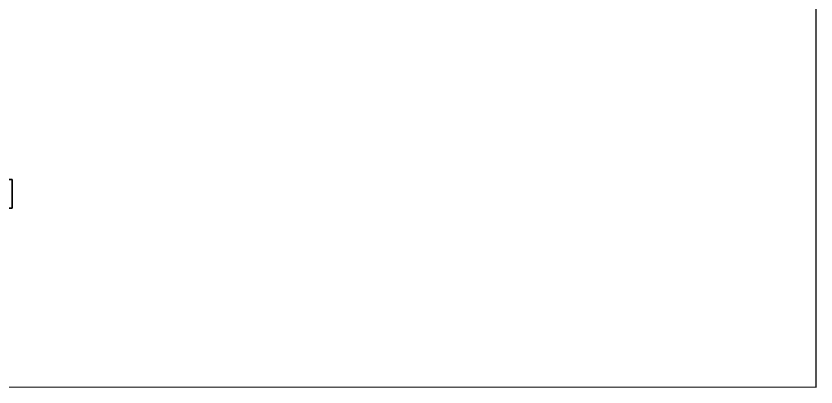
# Model space of a CAD drawing. Header units: millimetres. Extents: x 6 to 425, y 6 to 273.
# Drawn here: x 285.3 to 425.4, y 6.4 to 71.4 of the extents above; entities that cross this region are included whole.
import ezdxf

# ---------------------------------------------------------------- set-up
doc = ezdxf.new("R2010")
doc.units = ezdxf.units.MM
doc.layers.add('BORDER', color=179, linetype='Continuous', lineweight=15)
doc.layers.add('ITAR', color=7, linetype='Continuous')
doc.styles.add('SLDTEXTSTYLE0', font='TXT', dxfattribs={"width": 0.75})
doc.dimstyles.new('SLDDIMSTYLE3', dxfattribs={"dimtxt": 3.175, "dimasz": 3.302, "dimexe": 0, "dimexo": 0.0625, "dimgap": 0.79375, "dimtad": 0, "dimtih": 1, "dimtoh": 1, "dimlfac": 2, "dimrnd": 1e-09, "dimzin": 12, "dimdsep": 46, "dimtxsty": 'SLDTEXTSTYLE0', "dimsah": 1, "dimcen": 0.09, "dimadec": 0, "dimazin": 3, "dimtfac": 1, "dimtmove": 0, "dimatfit": 0, "dimfxl": 1, "dimfrac": 2, "dimtolj": 1, "dimtzin": 12, "dimarcsym": 0})

# ---------------------------------------------------------------- blocks, each defined once
blk = doc.blocks.new('_D_11')
at = {"layer": 'ITAR'}
for p, q in [((266.2, 42.76), (259.85, 42.76)), ((259.85, 42.76), (259.85, 35.3)), ((273.1, 42.74), (272.46, 42.74)), ((272.46, 42.74), (272.46, 37.7)), ((284.01, 42.74), (284.65, 42.74)), ((284.65, 42.74), (284.65, 37.7)), ((272.46, 37.7), (273.1, 37.7)), ((284.65, 37.7), (284.01, 37.7)), ((246.91, 35.3), (263.03, 35.3)), ((253.26, 27.97), (263.03, 27.97)), ((259.85, 27.97), (259.85, 21.62))]:
    blk.add_line(p, q, dxfattribs=at)
for points in [[(259.85, 35.3), (260.36, 38.6), (259.35, 38.6)], [(259.85, 27.97), (259.35, 24.67), (260.36, 24.67)]]:
    blk.add_solid(points, dxfattribs=at)
at = {"layer": 'ITAR', "char_height": 3.175, "attachment_point": 1, "style": 'SLDTEXTSTYLE0'}
for s, insert in [('14.65mm', (269.31, 47.48)), ('.58in', (273.91, 41.79))]:
    blk.add_mtext(s, dxfattribs=dict(at, insert=insert))

msp = doc.modelspace()

# ---------------------------------------------------------------- linework, layer by layer
at = {"layer": 'BORDER'}
for p, q in [((425.4455, 6.3577), (425.4455, 273.0577)), ((6.3466, 6.3719), (425.4455, 6.3577))]:
    msp.add_line(p, q, dxfattribs=at)

# ---------------------------------------------------------------- dimensions: what is measured, and where the dimension line sits
at = {"layer": 'ITAR'}
dim = msp.add_linear_dim(base=(259.8533, 35.2954), p1=(251.9869, 27.9716), p2=(245.6398, 35.2954), angle=90, dimstyle='SLDDIMSTYLE3', dxfattribs=at)
dim.commit()
dim.dimension.update_dxf_attribs({"geometry": '_D_11', "text_midpoint": (259.8533, 42.7629), "dimtype": 160})

doc.saveas('drawing.dxf')
